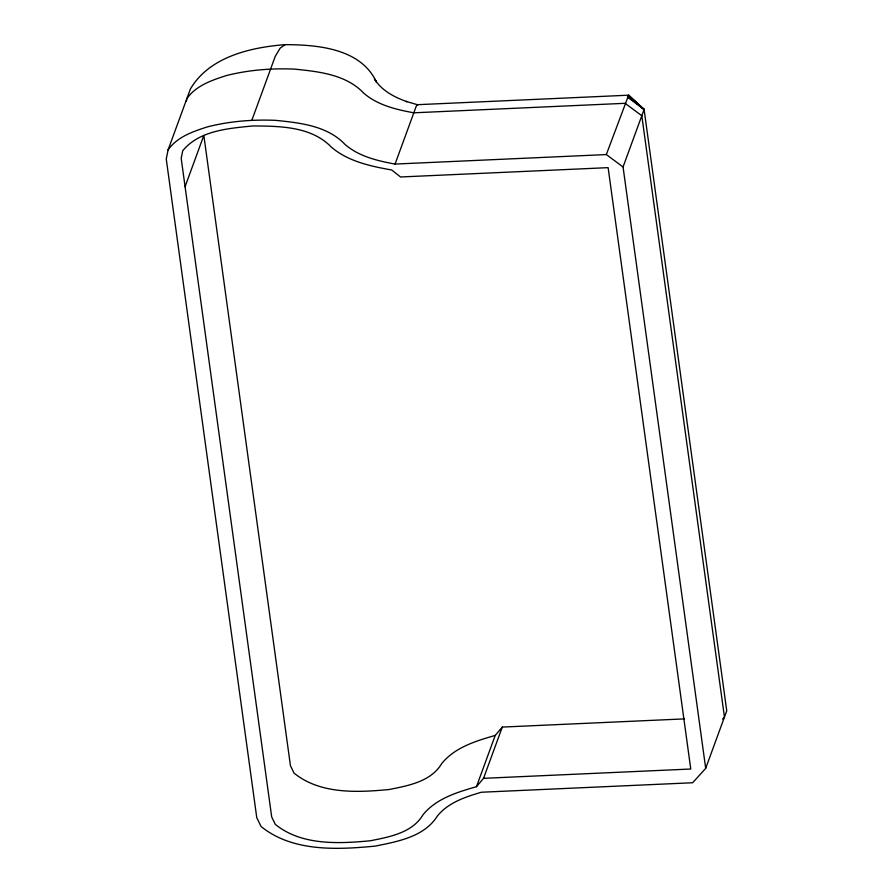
<?xml version="1.0" encoding="UTF-8"?>
<svg xmlns="http://www.w3.org/2000/svg" width="893" height="893" viewBox="0 0 893 893"><rect width="100%" height="100%" fill="white"/><g stroke="black" fill="none" stroke-linecap="round" stroke-linejoin="round"><path stroke-width="1.34" d="M168.096 149.901L166.254 159.043L256.76 817.653L261.08 826.505C292.491 852 337.096 849.768 375.16 846.117C397.508 841.563 424.253 836.942 437.347 816.057C448.13 802.617 465.432 796.913 481.394 792.236L692.655 782.748L705.693 768.348L726.746 710.828L644.099 109.459L628.627 95.194L417.366 104.693L406.159 101.422L406.884 101.657C394.36 97.203 381.49 90.573 374.413 78.83L376.399 82C360.906 48.423 317.506 44.717 285.124 44.65C250.431 47.385 209.33 56.784 190.376 89.032L168.096 149.901C177.182 136.852 192.855 131.606 207.31 126.906C229.546 121.225 252.54 119.383 275.435 120.343C299.769 122.776 327.329 125.679 345.055 144.476C358.908 156.465 377.482 160.829 395.063 164.066L606.325 154.567L623.057 166.969L705.693 768.348M186.324 101.255L186.86 98.654C195.947 85.594 211.608 80.359 226.074 75.648C248.31 69.978 271.293 68.136 294.188 69.096C318.522 71.529 346.082 74.42 363.808 93.218C377.661 105.218 396.235 109.571 413.827 112.808L625.078 103.309L641.81 115.722L724.457 717.09L722.593 719.144M185.074 186.659L203.838 135.412L290.448 765.725L294.054 773.126C320.286 794.402 357.513 792.538 389.292 789.49C408.224 785.673 431.018 781.632 441.711 763.593C454.794 747.352 475.947 740.978 495.213 735.43L502.29 727.081L684.485 718.887M251.871 120.209L275.211 56.449L280.156 48.155L285.124 44.65M395.063 164.066L416.35 105.91L417.846 104.849M606.325 154.567L628.627 95.194L644.099 109.459L623.057 166.969M476.46 786.688L483.537 778.328L690.769 769.018L608.122 167.65L400.533 176.981L391.714 169.994C370.517 166.198 347.924 161.432 331.18 146.965C311.211 126.281 279.476 126.114 252.663 125.958C228.396 128.436 199.318 130.467 182.73 150.738L181.19 158.362L271.695 816.983L275.301 824.373C301.521 845.66 338.76 843.785 370.539 840.737C389.471 836.931 412.265 832.879 422.958 814.84C436.041 798.61 457.194 792.225 476.46 786.688L495.213 735.43M483.537 778.328L502.29 727.081M627.377 97.058L644.099 109.459L628.114 95.562M627.612 96.411L644.099 109.459L634.945 101.545M632.903 99.782L629.855 97.147L629.107 95.35"/></g></svg>
